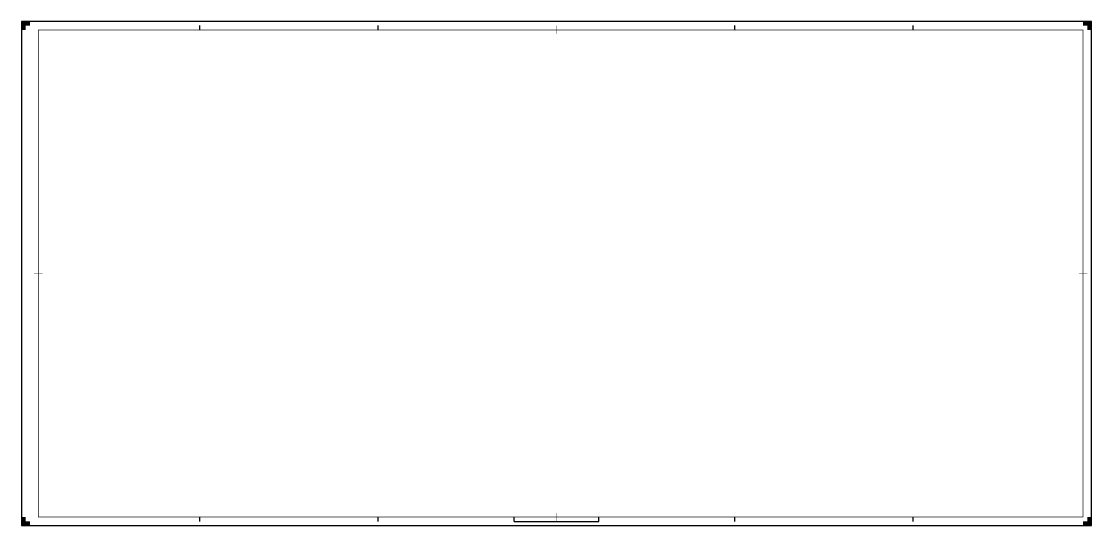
# Model space of a CAD drawing. Extents: x -20 to 1240, y -10 to 584.
import ezdxf

# ---------------------------------------------------------------- set-up
doc = ezdxf.new("R2010")
doc.units = 0
doc.header["$MEASUREMENT"] = 0
doc.layers.add('to-xx-kader', color=7, linetype='CONTINUOUS', lineweight=25)
doc.layers.add('to-xx-snijrand', color=7, linetype='CONTINUOUS', lineweight=25)

msp = doc.modelspace()

# ---------------------------------------------------------------- hatches: boundary and pattern name
at = {"layer": 'to-xx-snijrand'}
for points in [[(-10, 584), (-20, 584), (-20, 574), (-15, 574), (-15, 579), (-10, 579)], [(1240, 574), (1240, 584), (1230, 584), (1230, 579), (1235, 579), (1235, 574)], [(-20, 0), (-20, -10), (-10, -10), (-10, -5), (-15, -5), (-15, 0)], [(1230, -10), (1240, -10), (1240, 0), (1235, 0), (1235, -5), (1230, -5)]]:
    msp.add_hatch(color=256, dxfattribs=at).paths.add_polyline_path(points)

# ---------------------------------------------------------------- linework, layer by layer
at = {"layer": 'to-xx-kader'}
for p, q in [((560, -5), (560, 0)), ((660, -5), (660, 0)), ((560, -5), (660, -5))]:
    msp.add_line(p, q, dxfattribs=at)
at = {"layer": 'to-xx-kader', "const_width": 0.7, "flags": 128}
msp.add_lwpolyline([(0, 0), (1230, 0), (1230, 574), (0, 574)], close=True, dxfattribs=at)
for points in [[(610, 579), (610, 569)], [(-5, 287), (5, 287)], [(1235, 287), (1225, 287)], [(610, -5), (610, 5)]]:
    msp.add_lwpolyline(points, dxfattribs=at)
at = {"layer": 'to-xx-snijrand'}
for p, q in [((1240, 584), (-20, 584)), ((-20, 584), (-20, -10)), ((1240, -10), (1240, 584)), ((190, 574), (190, 579)), ((400, 574), (400, 579)), ((820, 574), (820, 579)), ((1030, 574), (1030, 579)), ((190, -5), (190, 0)), ((400, -5), (400, 0)), ((820, -5), (820, 0)), ((1030, -5), (1030, 0)), ((-20, -10), (1240, -10))]:
    msp.add_line(p, q, dxfattribs=at)

doc.saveas('drawing.dxf')
